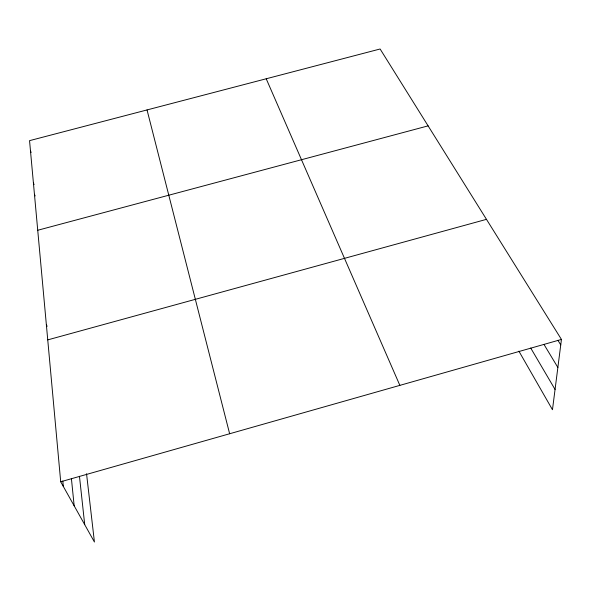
<?xml version="1.0" encoding="UTF-8"?>
<svg xmlns="http://www.w3.org/2000/svg" width="591" height="591" viewBox="0 0 591 591"><rect width="100%" height="100%" fill="white"/><g stroke="black" fill="none" stroke-linecap="round" stroke-linejoin="round"><path stroke-width="0.89" d="M86.545 473.753L94.427 542.006L60.703 481.768L29.55 140.651L380.109 48.994L561.45 339.441L552.467 409.733L518.898 351.165M60.703 481.768L561.45 339.441M47.745 339.884L486.467 219.35M37.735 230.261L428.106 125.868M557.904 340.298L560.756 344.893M544.03 344.509L557.867 367.462M530.725 348.033L555.06 389.469M46.357 324.666L47.132 326.306M266.209 78.78L399.856 385.369M34.448 194.299L35.142 195.931M33.414 182.981L34.101 184.606M30.481 150.816L31.138 152.426M147.033 109.933L229.64 433.75M79.46 476.287L84.727 524.675M71.437 478.836L74.171 505.815M62.816 481.015L63.326 486.452"/></g></svg>
